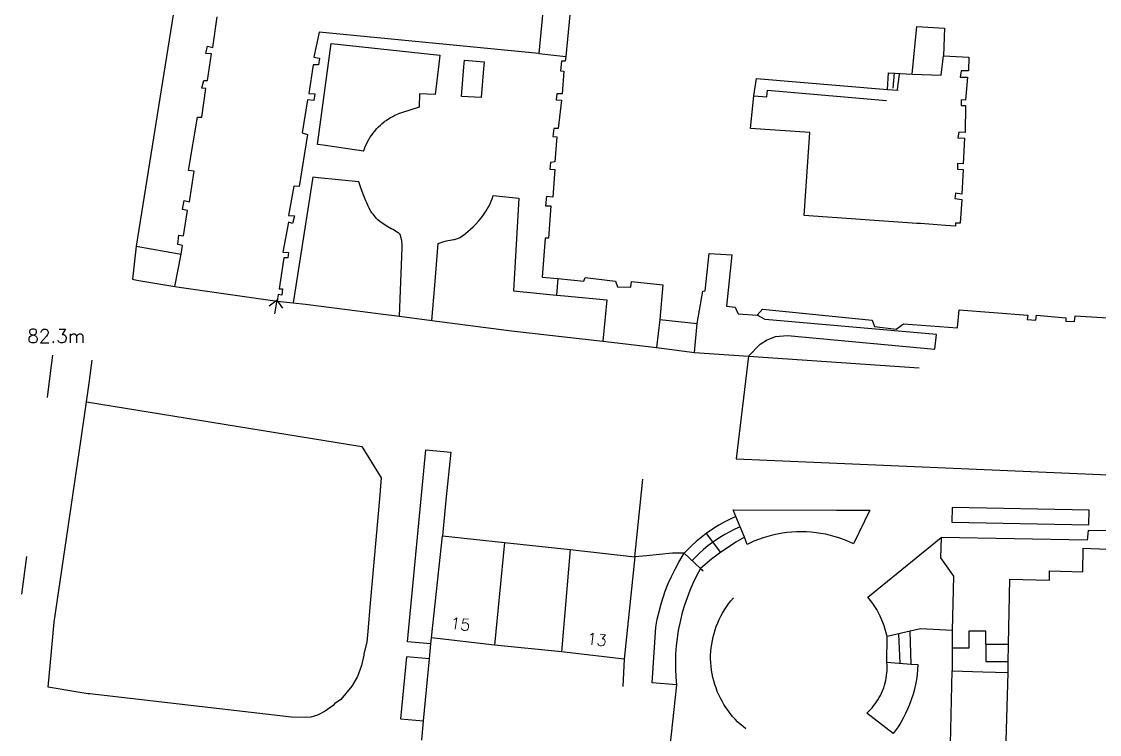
# Model space of a CAD drawing. Extents: x 427500 to 429848, y 434500 to 436505.
# Drawn here: x 429365.7 to 429477.5, y 434616.2 to 434690.1 of the extents above; entities that cross this region are included whole.
import ezdxf

# ---------------------------------------------------------------- set-up
doc = ezdxf.new("R2010")
doc.units = 0
doc.layers.add('LPTIP_Ex_Base', color=8, linetype='Continuous')
doc.styles.add('MtXpl_Romans', font='romans__.ttf')

msp = doc.modelspace()

# ---------------------------------------------------------------- linework, layer by layer
at = {"layer": 'LPTIP_Ex_Base', "color": 251, "true_color": 0x636466}
for p, q in [((429420.11, 434694.82), (429419.35, 434686.8)), ((429422.9, 434694.56), (429422.13, 434686.47)), ((429381.7, 434692.55), (429377.6, 434666.8)), ((429385.55, 434687.4), (429386, 434690.6)), ((429458.05, 434684.65), (429458.55, 434689.6)), ((429458.55, 434689.6), (429461.4, 434689.4)), ((429396.55, 434689), (429396, 434686.4)), ((429419.35, 434686.8), (429396.55, 434689)), ((429461.4, 434689.4), (429461.3, 434686.55)), ((429384.8, 434686.8), (429385, 434687.55)), ((429385, 434687.55), (429385.55, 434687.4)), ((429396.38, 434677.37), (429397.82, 434687.81)), ((429397.82, 434687.81), (429409.08, 434686.63)), ((429385.4, 434686.75), (429384.8, 434686.8)), ((429385, 434684), (429385.4, 434686.75)), ((429396, 434686.4), (429396.6, 434686.3)), ((429396.6, 434686.3), (429396.5, 434685.6)), ((429409.08, 434686.63), (429408.97, 434685.67)), ((429419.35, 434686.8), (429422.13, 434686.47)), ((429422.13, 434686.47), (429422.08, 434685.98)), ((429461.05, 434684.55), (429461.3, 434686.55)), ((429461.3, 434686.55), (429463.95, 434686.4)), ((429463.95, 434686.4), (429463.9, 434685)), ((429395.95, 434685.6), (429395.5, 434682.65)), ((429396.5, 434685.6), (429395.95, 434685.6)), ((429408.97, 434685.67), (429408.6, 434682.53)), ((429411.32, 434682.33), (429411.58, 434685.41)), ((429411.58, 434685.41), (429411.64, 434686.1)), ((429411.64, 434686.1), (429413.66, 434685.94)), ((429413.6, 434685.21), (429413.35, 434682.22)), ((429413.66, 434685.94), (429413.6, 434685.21)), ((429421.7, 434686), (429421.6, 434685)), ((429422.08, 434685.98), (429421.7, 434686)), ((429384.4, 434683.2), (429384.6, 434684)), ((429384.6, 434684), (429385, 434684)), ((429421.6, 434685), (429421.95, 434684.95)), ((429421.95, 434684.95), (429421.75, 434682.6)), ((429441.65, 434682.4), (429441.9, 434684.2)), ((429441.9, 434684.2), (429455.5, 434683.05)), ((429455.5, 434683.05), (429455.6, 434684.8)), ((429455.6, 434684.8), (429458.05, 434684.65)), ((429456.2, 434684.8), (429456.05, 434683.2)), ((429456.55, 434683.05), (429456.75, 434684.65)), ((429458.05, 434684.65), (429461.05, 434684.55)), ((429463.15, 434685), (429463.05, 434684.35)), ((429463.05, 434684.35), (429463.8, 434684.35)), ((429463.9, 434685), (429463.15, 434685)), ((429463.8, 434684.35), (429463.6, 434681.95)), ((429384.8, 434683.15), (429384.4, 434683.2)), ((429384.4, 434680.2), (429384.8, 434683.15)), ((429443, 434682.3), (429443.05, 434683)), ((429443.05, 434683), (429455.4, 434681.9)), ((429455.5, 434683.05), (429456.6, 434683)), ((429395.35, 434682), (429394.8, 434678.55)), ((429396, 434681.9), (429395.35, 434682)), ((429395.5, 434682.65), (429396.1, 434682.6)), ((429396.1, 434682.6), (429396, 434681.9)), ((429406.96, 434682.62), (429406.92, 434681.23)), ((429408.6, 434682.53), (429406.96, 434682.62)), ((429413.35, 434682.22), (429411.32, 434682.33)), ((429421.2, 434682.6), (429421.15, 434682)), ((429421.15, 434682), (429421.7, 434681.95)), ((429421.75, 434682.6), (429421.2, 434682.6)), ((429421.7, 434681.95), (429421.35, 434679)), ((429441.3, 434679), (429441.65, 434682.4)), ((429441.65, 434682.4), (429443, 434682.3)), ((429463.6, 434681.95), (429463.15, 434682)), ((429463.15, 434682), (429463.15, 434681.4)), ((429404.87, 434680.57), (429404.75, 434680.53)), ((429404.99, 434680.6), (429404.87, 434680.57)), ((429405.1, 434680.63), (429404.99, 434680.6)), ((429406.92, 434681.23), (429405.1, 434680.63)), ((429463.15, 434681.4), (429463.6, 434681.4)), ((429463.6, 434681.4), (429463.55, 434678.6)), ((429383, 434674.65), (429383.95, 434680.2)), ((429383.95, 434680.2), (429384.4, 434680.2)), ((429402.91, 434679.36), (429403.11, 434679.53)), ((429403.11, 434679.53), (429403.31, 434679.7)), ((429403.31, 434679.7), (429403.39, 434679.76)), ((429403.39, 434679.76), (429403.52, 434679.85)), ((429403.52, 434679.85), (429403.74, 434680)), ((429403.74, 434680), (429403.96, 434680.14)), ((429403.96, 434680.14), (429404.19, 434680.27)), ((429404.19, 434680.27), (429404.42, 434680.38)), ((429404.42, 434680.38), (429404.75, 434680.53)), ((429395.35, 434678.4), (429394.5, 434673)), ((429394.8, 434678.55), (429395.35, 434678.4)), ((429401.98, 434678.3), (429402.13, 434678.51)), ((429402.13, 434678.51), (429402.29, 434678.71)), ((429402.29, 434678.71), (429402.54, 434679)), ((429402.54, 434679), (429402.72, 434679.18)), ((429402.72, 434679.18), (429402.91, 434679.36)), ((429420.9, 434679), (429420.8, 434678.2)), ((429421.35, 434679), (429420.9, 434679)), ((429447.44, 434678.59), (429441.3, 434679)), ((429446.87, 434669.98), (429447.44, 434678.59)), ((429462.9, 434678.65), (429462.8, 434678.05)), ((429463.55, 434678.6), (429462.9, 434678.65)), ((429396.99, 434677.28), (429396.38, 434677.37)), ((429401.17, 434676.67), (429396.99, 434677.28)), ((429401.35, 434677.16), (429401.46, 434677.39)), ((429401.46, 434677.39), (429401.57, 434677.63)), ((429401.57, 434677.63), (429401.7, 434677.86)), ((429401.7, 434677.86), (429401.83, 434678.08)), ((429401.83, 434678.08), (429401.98, 434678.3)), ((429420.8, 434678.2), (429421.2, 434678.15)), ((429421.2, 434678.15), (429421, 434675.55)), ((429462.8, 434678.05), (429463.5, 434678)), ((429463.5, 434678), (429463.35, 434675.35)), ((429401.17, 434676.67), (429401.25, 434676.91)), ((429401.25, 434676.91), (429401.35, 434677.16)), ((429420.55, 434675.5), (429420.5, 434674.8)), ((429421, 434675.55), (429420.55, 434675.5)), ((429463.35, 434675.35), (429462.75, 434675.4)), ((429462.75, 434675.4), (429462.75, 434674.8)), ((429383.6, 434674.6), (429383, 434674.65)), ((429383.1, 434671.4), (429383.6, 434674.6)), ((429395.89, 434673.96), (429393.86, 434660.93)), ((429396.47, 434673.9), (429395.89, 434673.96)), ((429400.69, 434673.49), (429396.47, 434673.9)), ((429420.5, 434674.8), (429421, 434674.75)), ((429421, 434674.75), (429420.8, 434671.9)), ((429462.75, 434674.8), (429463.35, 434674.75)), ((429463.35, 434674.75), (429463.2, 434672.2)), ((429393.95, 434673.05), (429393.4, 434670)), ((429394.5, 434673), (429393.95, 434673.05)), ((429400.89, 434672.85), (429400.69, 434673.49)), ((429401.12, 434672.21), (429400.89, 434672.85)), ((429401.41, 434671.51), (429401.12, 434672.21)), ((429414.39, 434671.47), (429414.49, 434671.73)), ((429414.49, 434671.73), (429414.6, 434672.05)), ((429414.6, 434672.05), (429417.27, 434671.8)), ((429417.27, 434671.8), (429416.73, 434662.17)), ((429420.15, 434671.95), (429420.05, 434671)), ((429420.8, 434671.9), (429420.15, 434671.95)), ((429462.55, 434672.3), (429462.5, 434671.75)), ((429462.5, 434671.75), (429463.2, 434671.65)), ((429463.2, 434672.2), (429462.55, 434672.3)), ((429463.2, 434671.65), (429463.05, 434669.2)), ((429382.4, 434670.6), (429382.55, 434671.55)), ((429382.9, 434670.5), (429382.4, 434670.6)), ((429382.5, 434667.9), (429382.9, 434670.5)), ((429382.55, 434671.55), (429383.1, 434671.4)), ((429401.49, 434671.32), (429401.41, 434671.51)), ((429401.58, 434671.13), (429401.49, 434671.32)), ((429401.66, 434670.95), (429401.58, 434671.13)), ((429401.75, 434670.76), (429401.66, 434670.95)), ((429401.93, 434670.44), (429401.75, 434670.76)), ((429413.89, 434670.47), (429414.03, 434670.71)), ((429414.03, 434670.71), (429414.16, 434670.96)), ((429414.16, 434670.96), (429414.28, 434671.21)), ((429414.28, 434671.21), (429414.39, 434671.47)), ((429420.05, 434671), (429420.6, 434671)), ((429420.6, 434671), (429420.35, 434667.65)), ((429393.4, 434670), (429394, 434669.95)), ((429394, 434669.95), (429393.8, 434669.15)), ((429402.03, 434670.28), (429401.93, 434670.44)), ((429402.15, 434670.13), (429402.03, 434670.28)), ((429402.27, 434669.98), (429402.15, 434670.13)), ((429402.39, 434669.83), (429402.27, 434669.98)), ((429402.52, 434669.69), (429402.39, 434669.83)), ((429402.66, 434669.56), (429402.52, 434669.69)), ((429402.85, 434669.38), (429402.66, 434669.56)), ((429403.2, 434669.12), (429402.85, 434669.38)), ((429412.8, 434669.09), (429413.09, 434669.39)), ((429413.09, 434669.39), (429413.27, 434669.61)), ((429413.27, 434669.61), (429413.44, 434669.83)), ((429413.44, 434669.83), (429413.61, 434670.05)), ((429413.61, 434670.05), (429413.89, 434670.47)), ((429458.55, 434669.17), (429446.87, 434669.98)), ((429393.4, 434669.3), (429392.8, 434666.2)), ((429393.8, 434669.15), (429393.4, 434669.3)), ((429403.67, 434668.82), (429403.2, 434669.12)), ((429403.85, 434668.72), (429403.67, 434668.82)), ((429404.04, 434668.62), (429403.85, 434668.72)), ((429404.23, 434668.53), (429404.04, 434668.62)), ((429404.49, 434668.37), (429404.23, 434668.53)), ((429404.52, 434668.35), (429404.49, 434668.37)), ((429404.55, 434668.33), (429404.52, 434668.35)), ((429404.59, 434668.31), (429404.55, 434668.33)), ((429404.62, 434668.29), (429404.59, 434668.31)), ((429404.66, 434668.27), (429404.62, 434668.29)), ((429404.69, 434668.24), (429404.66, 434668.27)), ((429404.72, 434668.22), (429404.69, 434668.24)), ((429411.53, 434667.94), (429411.97, 434668.32)), ((429411.97, 434668.32), (429412.26, 434668.56)), ((429412.26, 434668.56), (429412.53, 434668.82)), ((429412.53, 434668.82), (429412.8, 434669.09)), ((429458.91, 434669.15), (429458.55, 434669.17)), ((429461.5, 434668.97), (429458.91, 434669.15)), ((429462.55, 434668.9), (429461.5, 434668.97)), ((429463.05, 434669.2), (429462.55, 434669.2)), ((429462.55, 434669.2), (429462.55, 434668.9)), ((429381.9, 434667), (429382, 434667.95)), ((429382, 434667.95), (429382.5, 434667.9)), ((429404.76, 434668.2), (429404.72, 434668.22)), ((429404.79, 434668.18), (429404.76, 434668.2)), ((429404.82, 434668.16), (429404.79, 434668.18)), ((429404.85, 434668.13), (429404.82, 434668.16)), ((429404.88, 434668.1), (429404.85, 434668.13)), ((429404.9, 434668.08), (429404.88, 434668.1)), ((429404.95, 434668.02), (429404.9, 434668.08)), ((429405.01, 434667.91), (429404.95, 434668.02)), ((429405.04, 434667.79), (429405.01, 434667.91)), ((429405.07, 434667.67), (429405.04, 434667.79)), ((429405.1, 434667.51), (429405.07, 434667.67)), ((429405.13, 434667.39), (429405.1, 434667.51)), ((429405.15, 434667.26), (429405.13, 434667.39)), ((429405.16, 434667.14), (429405.15, 434667.26)), ((429405.17, 434667.01), (429405.16, 434667.14)), ((429408.92, 434667.08), (429409.11, 434667.16)), ((429409.11, 434667.16), (429409.3, 434667.23)), ((429409.3, 434667.23), (429409.64, 434667.34)), ((429409.64, 434667.34), (429409.89, 434667.39)), ((429409.89, 434667.39), (429410.15, 434667.43)), ((429410.15, 434667.43), (429410.5, 434667.49)), ((429410.5, 434667.49), (429410.6, 434667.52)), ((429410.6, 434667.52), (429410.7, 434667.54)), ((429410.7, 434667.54), (429410.8, 434667.57)), ((429410.8, 434667.57), (429410.9, 434667.6)), ((429410.9, 434667.6), (429411, 434667.64)), ((429411, 434667.64), (429411.16, 434667.7)), ((429411.16, 434667.7), (429411.53, 434667.94)), ((429420, 434667.65), (429419.7, 434663.6)), ((429420.35, 434667.65), (429420, 434667.65)), ((429377.6, 434666.8), (429377.2, 434663.4)), ((429377.6, 434666.8), (429382.25, 434666)), ((429382.4, 434666.9), (429381.9, 434667)), ((429382.25, 434666), (429382.4, 434666.9)), ((429392.8, 434666.2), (429393.4, 434666.15)), ((429393.4, 434666.15), (429393.3, 434665.6)), ((429404.9, 434659.55), (429405.16, 434666.65)), ((429405.16, 434666.65), (429405.17, 434666.89)), ((429405.17, 434666.89), (429405.17, 434667.01)), ((429408.56, 434662.74), (429408.92, 434667.08)), ((429436.6, 434662.2), (429437, 434666.05)), ((429437, 434666.05), (429439.35, 434665.9)), ((429381.6, 434662.65), (429382.25, 434666)), ((429392.9, 434665.6), (429392.4, 434662.4)), ((429393.3, 434665.6), (429392.9, 434665.6)), ((429439.35, 434665.9), (429438.8, 434660.6)), ((429377.2, 434663.4), (429377.65, 434663.3)), ((429377.65, 434663.3), (429381.6, 434662.65)), ((429408.25, 434659.1), (429408.56, 434662.74)), ((429419.7, 434663.6), (429421.33, 434663.45)), ((429421.33, 434663.45), (429421.17, 434661.75)), ((429421.33, 434663.45), (429424, 434663.2)), ((429424, 434663.2), (429424.15, 434663.55)), ((429424.15, 434663.55), (429427.3, 434663.2)), ((429427.3, 434663.2), (429427.5, 434662.6)), ((429428.9, 434662.55), (429428.95, 434663.15)), ((429428.95, 434663.15), (429432.2, 434662.8)), ((429432.2, 434662.8), (429431.9, 434659.2)), ((429381.6, 434662.65), (429381.8, 434662.6)), ((429381.8, 434662.6), (429392.2, 434661.1)), ((429392.3, 434661.8), (429392.2, 434661.1)), ((429392.7, 434661.75), (429392.3, 434661.8)), ((429392.4, 434662.4), (429392.75, 434662.4)), ((429392.75, 434662.4), (429392.7, 434661.75)), ((429416.73, 434662.17), (429421.17, 434661.75)), ((429421.17, 434661.75), (429422.01, 434661.67)), ((429422.01, 434661.67), (429426.38, 434661.26)), ((429427.5, 434662.6), (429428.9, 434662.55)), ((429435.75, 434658.8), (429436.35, 434662.15)), ((429436.35, 434662.15), (429436.6, 434662.2)), ((429392.2, 434661.1), (429393.86, 434660.93)), ((429393.86, 434660.93), (429395.15, 434660.8)), ((429395.15, 434660.8), (429401.9, 434659.95)), ((429426.38, 434661.26), (429426.21, 434659.45)), ((429438.8, 434660.6), (429439.7, 434660.5)), ((429439.7, 434660.5), (429439.8, 434660.25)), ((429401.9, 434659.95), (429402.94, 434659.81)), ((429402.94, 434659.81), (429404.9, 434659.55)), ((429404.9, 434659.55), (429408.25, 434659.1)), ((429426.21, 434659.45), (429425.98, 434656.97)), ((429439.8, 434660.25), (429440, 434659.8)), ((429440, 434659.8), (429442, 434659.65)), ((429442, 434659.65), (429442.55, 434660.3)), ((429442.83, 434659.2), (429442, 434659.65)), ((429442.55, 434660.3), (429453.9, 434659.15)), ((429462.75, 434658.35), (429462.95, 434660.2)), ((429462.95, 434660.2), (429470.05, 434659.65)), ((429470.05, 434659.65), (429470, 434659.2)), ((429470.9, 434659.15), (429470.95, 434659.65)), ((429470.95, 434659.65), (429474, 434659.4)), ((429474, 434659.4), (429474, 434659.05)), ((429474.9, 434659), (429474.95, 434659.6)), ((429474.95, 434659.6), (429481.9, 434659.15)), ((429408.25, 434659.1), (429416.5, 434658.05)), ((429431.9, 434659.2), (429431.55, 434656.3)), ((429431.9, 434659.2), (429435.75, 434658.8)), ((429435.5, 434655.8), (429435.75, 434658.8)), ((429460.59, 434657.66), (429442.83, 434659.2)), ((429453.9, 434659.15), (429454.15, 434658.5)), ((429454.15, 434658.5), (429456.4, 434658.2)), ((429456.4, 434658.2), (429457.15, 434658.75)), ((429457.15, 434658.75), (429462.75, 434658.35)), ((429470, 434659.2), (429470.9, 434659.15)), ((429474, 434659.05), (429474.9, 434659)), ((429416.5, 434658.05), (429425.98, 434656.97)), ((429442.29, 434656.64), (429442.95, 434657.07)), ((429442.95, 434657.07), (429443.87, 434657.45)), ((429443.87, 434657.45), (429445.13, 434657.57)), ((429445.13, 434657.57), (429460.42, 434656.14)), ((429460.42, 434656.14), (429460.59, 434657.66)), ((429425.98, 434656.97), (429427.45, 434656.8)), ((429427.45, 434656.8), (429431.55, 434656.3)), ((429431.55, 434656.3), (429435.5, 434655.8)), ((429441.1, 434655.4), (429442.29, 434656.64)), ((429368.92, 434655.53), (429368.68, 434653.66)), ((429372.7, 434652.61), (429373.01, 434654.98)), ((429435.5, 434655.8), (429441.1, 434655.4)), ((429441.1, 434655.4), (429439.8, 434644.75)), ((429441.1, 434655.4), (429458.8, 434654.2)), ((429368.68, 434653.66), (429368.34, 434651.14)), ((429372.44, 434650.67), (429372.7, 434652.61)), ((429371.84, 434646.61), (429372.44, 434650.67)), ((429372.44, 434650.67), (429401, 434646.05)), ((429369.08, 434627.82), (429371.84, 434646.61)), ((429401, 434646.05), (429403, 434642.8)), ((429405.73, 434625.8), (429407.61, 434645.7)), ((429407.61, 434645.7), (429410.21, 434645.45)), ((429410.21, 434645.45), (429409.71, 434640.47)), ((429439.8, 434644.75), (429481.15, 434643)), ((429403, 434642.8), (429402.81, 434640.61)), ((429429.85, 434639.96), (429430.12, 434642.65)), ((429402.81, 434640.61), (429401.9, 434630.2)), ((429409.71, 434640.47), (429409.35, 434636.8)), ((429429.3, 434634.6), (429429.85, 434639.96)), ((429439.77, 434638.79), (429439.49, 434639.48)), ((429439.49, 434639.48), (429450.23, 434639.45)), ((429450.23, 434639.45), (429453.68, 434639.44)), ((429453.68, 434639.44), (429451.97, 434635.95)), ((429462.2, 434639.72), (429462.17, 434638.2)), ((429476.41, 434639.43), (429462.2, 434639.72)), ((429476.38, 434637.91), (429476.41, 434639.43)), ((429438.58, 434638.21), (429438.01, 434637.88)), ((429439.17, 434638.51), (429438.58, 434638.21)), ((429439.77, 434638.79), (429439.17, 434638.51)), ((429440.66, 434636.63), (429439.77, 434638.79)), ((429462.17, 434638.2), (429476.38, 434637.91)), ((429436.7, 434637.01), (429436.17, 434636.6)), ((429437.45, 434637.53), (429436.7, 434637.01)), ((429436.7, 434637.01), (429438.2, 434635.07)), ((429438.01, 434637.88), (429437.45, 434637.53)), ((429439.15, 434637.21), (429438.63, 434636.92)), ((429439.68, 434637.47), (429439.15, 434637.21)), ((429440.22, 434637.71), (429439.68, 434637.47)), ((429444.07, 434636.97), (429443.57, 434636.86)), ((429444.57, 434637.06), (429444.07, 434636.97)), ((429445.07, 434637.13), (429444.57, 434637.06)), ((429445.57, 434637.18), (429445.07, 434637.13)), ((429446.08, 434637.21), (429445.57, 434637.18)), ((429447.09, 434637.2), (429446.08, 434637.21)), ((429447.59, 434637.17), (429447.09, 434637.2)), ((429448.1, 434637.11), (429447.59, 434637.17)), ((429448.6, 434637.04), (429448.1, 434637.11)), ((429449.1, 434636.94), (429448.6, 434637.04)), ((429476.3, 434637.35), (429476.2, 434636.35)), ((429486.6, 434637.15), (429476.3, 434637.35)), ((429408.2, 434626.2), (429409.35, 434636.8)), ((429409.35, 434636.8), (429415.8, 434636.1)), ((429415.8, 434636.1), (429414.75, 434625.45)), ((429415.8, 434636.1), (429422.6, 434635.35)), ((429435.67, 434636.18), (429435.18, 434635.73)), ((429436.17, 434636.6), (429435.67, 434636.18)), ((429437.35, 434636.09), (429436.88, 434635.73)), ((429438.12, 434636.61), (429437.35, 434636.09)), ((429438.63, 434636.92), (429438.12, 434636.61)), ((429439.77, 434636.12), (429438.2, 434635.07)), ((429440.66, 434636.63), (429439.77, 434636.12)), ((429440.96, 434635.9), (429440.66, 434636.63)), ((429441.65, 434636.22), (429440.96, 434635.9)), ((429442.12, 434636.41), (429441.65, 434636.22)), ((429442.6, 434636.58), (429442.12, 434636.41)), ((429443.08, 434636.73), (429442.6, 434636.58)), ((429443.57, 434636.86), (429443.08, 434636.73)), ((429449.59, 434636.83), (429449.1, 434636.94)), ((429450.08, 434636.69), (429449.59, 434636.83)), ((429450.23, 434636.64), (429450.08, 434636.69)), ((429450.57, 434636.54), (429450.23, 434636.64)), ((429451.04, 434636.36), (429450.57, 434636.54)), ((429451.51, 434636.17), (429451.04, 434636.36)), ((429451.97, 434635.95), (429451.51, 434636.17)), ((429453.46, 434630.44), (429461.05, 434636.6)), ((429461.05, 434636.6), (429461, 434634.5)), ((429476.2, 434636.35), (429461.05, 434636.6)), ((429422.6, 434635.35), (429421.7, 434624.75)), ((429422.6, 434635.35), (429429.3, 434634.6)), ((429430.52, 434634.72), (429429.3, 434634.6)), ((429431.84, 434634.85), (429430.52, 434634.72)), ((429433.22, 434634.98), (429431.84, 434634.85)), ((429434.43, 434634.98), (429433.22, 434634.98)), ((429433.87, 434634.05), (429434.43, 434634.98)), ((429435.18, 434635.73), (429434.43, 434634.98)), ((429434.43, 434634.98), (429436.12, 434633.4)), ((429435.98, 434634.96), (429435.24, 434634.22)), ((429436.42, 434635.35), (429435.98, 434634.96)), ((429436.88, 434635.73), (429436.42, 434635.35)), ((429438.07, 434634.98), (429437.26, 434634.36)), ((429438.2, 434635.07), (429438.07, 434634.98)), ((429475.75, 434633.05), (429475.8, 434635.5)), ((429475.8, 434635.5), (429494.7, 434634.8)), ((429366.2, 434634.65), (429365.7, 434630.75)), ((429429.3, 434634.6), (429428.2, 434624)), ((429433.47, 434633.32), (429433.87, 434634.05)), ((429437.26, 434634.36), (429436.12, 434633.4)), ((429461, 434634.5), (429462.35, 434632.6)), ((429432.77, 434631.83), (429433.1, 434632.58)), ((429433.1, 434632.58), (429433.47, 434633.32)), ((429435.67, 434632.57), (429435.32, 434631.85)), ((429436.12, 434633.4), (429435.67, 434632.57)), ((429436.12, 434633.4), (429436.39, 434633.15)), ((429462.35, 434632.6), (429462.21, 434626.96)), ((429472.3, 434632.2), (429472.3, 434633.15)), ((429472.3, 434633.15), (429475.75, 434633.05)), ((429432.46, 434631.05), (429432.77, 434631.83)), ((429435.32, 434631.85), (429435, 434631.11)), ((429468.05, 434625.55), (429468.2, 434632.3)), ((429468.2, 434632.3), (429472.3, 434632.2)), ((429432.03, 434629.75), (429432.46, 434631.05)), ((429434.71, 434630.35), (429434.44, 434629.59)), ((429435, 434631.11), (429434.71, 434630.35)), ((429439.25, 434630.04), (429439.53, 434630.36)), ((429453.74, 434630.09), (429453.46, 434630.44)), ((429401.9, 434630.2), (429401.6, 434626.9)), ((429431.81, 434628.95), (429432.03, 434629.75)), ((429434.44, 434629.59), (429434.21, 434628.82)), ((429438.59, 434629.11), (429438.8, 434629.43)), ((429438.8, 434629.43), (429439.02, 434629.74)), ((429439.02, 434629.74), (429439.25, 434630.04)), ((429453.97, 434629.78), (429453.74, 434630.09)), ((429454.18, 434629.46), (429453.97, 434629.78)), ((429454.38, 434629.13), (429454.18, 434629.46)), ((429454.56, 434628.8), (429454.38, 434629.13)), ((429431.47, 434627.33), (429431.62, 434628.14)), ((429431.62, 434628.14), (429431.81, 434628.95)), ((429434.02, 434628.03), (429433.8, 434626.97)), ((429434.21, 434628.82), (429434.02, 434628.03)), ((429437.89, 434627.75), (429438.04, 434628.1)), ((429438.04, 434628.1), (429438.21, 434628.45)), ((429438.21, 434628.45), (429438.39, 434628.78)), ((429438.39, 434628.78), (429438.59, 434629.11)), ((429454.73, 434628.46), (429454.56, 434628.8)), ((429455.02, 434627.8), (429454.73, 434628.46)), ((429368.81, 434624.8), (429369.08, 434627.82)), ((429401.6, 434626.9), (429401.5, 434625.75)), ((429431.08, 434621.53), (429431.47, 434627.33)), ((429433.8, 434626.97), (429433.68, 434626.17)), ((429437.51, 434626.67), (429437.62, 434627.04)), ((429437.62, 434627.04), (429437.75, 434627.4)), ((429437.75, 434627.4), (429437.89, 434627.75)), ((429455.15, 434627.44), (429455.02, 434627.8)), ((429455.26, 434627.08), (429455.15, 434627.44)), ((429455.36, 434626.71), (429455.26, 434627.08)), ((429457.84, 434626.89), (429455.45, 434626.33)), ((429458.91, 434627.15), (429457.84, 434626.89)), ((429457.94, 434623.49), (429457.84, 434626.89)), ((429462.21, 434626.96), (429458.91, 434627.15)), ((429462.21, 434626.96), (429462.2, 434626.6)), ((429465.7, 434626.9), (429463.94, 434626.9)), ((429463.94, 434626.9), (429463.94, 434626.33)), ((429465.7, 434626.3), (429465.7, 434626.9)), ((429408.14, 434625.57), (429405.73, 434625.8)), ((429408.14, 434625.57), (429408.2, 434626.2)), ((429414.75, 434625.45), (429408.2, 434626.2)), ((429433.68, 434626.17), (429433.59, 434625.37)), ((429437.27, 434625.56), (429437.34, 434625.93)), ((429437.34, 434625.93), (429437.42, 434626.31)), ((429437.42, 434626.31), (429437.51, 434626.67)), ((429455.45, 434626.33), (429455.36, 434626.71)), ((429455.43, 434623.67), (429455.45, 434626.33)), ((429456.64, 434626.61), (429456.79, 434623.57)), ((429462.2, 434626.6), (429462.2, 434626.35)), ((429462.2, 434626.35), (429462.2, 434625.13)), ((429463.94, 434626.33), (429463.94, 434625.13)), ((429465.7, 434625.55), (429465.7, 434626.3)), ((429368.47, 434621.09), (429368.81, 434624.8)), ((429401.5, 434625.75), (429401.2, 434624.55)), ((429407.99, 434624.02), (429408.14, 434625.57)), ((429421.7, 434624.75), (429414.75, 434625.45)), ((429428.2, 434624), (429421.7, 434624.75)), ((429433.59, 434625.37), (429433.53, 434624.56)), ((429437.16, 434624.42), (429437.18, 434624.8)), ((429437.18, 434624.8), (429437.22, 434625.18)), ((429437.22, 434625.18), (429437.27, 434625.56)), ((429463.94, 434625.13), (429462.2, 434625.13)), ((429462.2, 434625.13), (429462.2, 434622.8)), ((429465.7, 434625.55), (429465.7, 434623.75)), ((429465.7, 434625.55), (429468.05, 434625.55)), ((429468, 434623.75), (429468.05, 434625.4)), ((429468.05, 434625.4), (429468.05, 434625.55)), ((429401.2, 434624.4), (429400.95, 434623.35)), ((429401.2, 434624.55), (429401.2, 434624.4)), ((429405.61, 434624.24), (429405.01, 434617.82)), ((429407.99, 434624.02), (429405.61, 434624.24)), ((429407.39, 434617.6), (429407.99, 434624.02)), ((429428.2, 434624), (429428.05, 434621.15)), ((429433.53, 434624.56), (429433.51, 434623.76)), ((429433.51, 434623.76), (429433.51, 434622.95)), ((429437.16, 434624.04), (429437.16, 434624.42)), ((429437.17, 434623.66), (429437.16, 434624.04)), ((429437.2, 434623.23), (429437.17, 434623.66)), ((429455.43, 434623.67), (429457.94, 434623.49)), ((429455.45, 434623.35), (429455.43, 434623.67)), ((429465.7, 434623.75), (429465.78, 434623.75)), ((429465.78, 434623.75), (429468, 434623.75)), ((429468, 434622.6), (429468, 434623.75)), ((429400.95, 434623.35), (429400.55, 434622.2)), ((429433.51, 434622.95), (429433.55, 434622.14)), ((429437.25, 434622.85), (429437.2, 434623.23)), ((429437.31, 434622.48), (429437.25, 434622.85)), ((429437.39, 434622.11), (429437.31, 434622.48)), ((429455.4, 434622.31), (429455.43, 434622.57)), ((429455.43, 434622.57), (429455.45, 434622.83)), ((429455.45, 434623.09), (429455.45, 434623.35)), ((429455.45, 434622.83), (429455.45, 434623.09)), ((429457.94, 434623.49), (429458.66, 434623.44)), ((429458.63, 434622.92), (429458.58, 434622.4)), ((429458.66, 434623.44), (429458.63, 434622.92)), ((429462, 434613.55), (429462.2, 434622.8)), ((429462.2, 434622.8), (429465.4, 434622.7)), ((429465.4, 434622.7), (429468, 434622.6)), ((429467.8, 434615.5), (429468, 434622.6)), ((429400.55, 434622.2), (429399.95, 434621.2)), ((429433.63, 434621.34), (429431.08, 434621.53)), ((429433.63, 434621.34), (429432.7, 434612.9)), ((429433.55, 434622.14), (429433.63, 434621.34)), ((429437.48, 434621.74), (429437.39, 434622.11)), ((429437.59, 434621.37), (429437.48, 434621.74)), ((429437.72, 434621.01), (429437.59, 434621.37)), ((429455.19, 434621.29), (429455.26, 434621.54)), ((429455.26, 434621.54), (429455.32, 434621.8)), ((429455.32, 434621.8), (429455.37, 434622.05)), ((429455.37, 434622.05), (429455.4, 434622.31)), ((429458.41, 434621.38), (429458.29, 434620.87)), ((429458.5, 434621.89), (429458.41, 434621.38)), ((429458.58, 434622.4), (429458.5, 434621.89)), ((429371.53, 434620.59), (429368.47, 434621.09)), ((429372.61, 434620.42), (429371.53, 434620.59)), ((429372.78, 434620.41), (429372.61, 434620.42)), ((429393.7, 434618), (429372.78, 434620.41)), ((429399.95, 434621.2), (429398.8, 434619.8)), ((429437.85, 434620.66), (429437.72, 434621.01)), ((429438.01, 434620.31), (429437.85, 434620.66)), ((429438.17, 434619.96), (429438.01, 434620.31)), ((429454.64, 434620.01), (429454.77, 434620.24)), ((429454.77, 434620.24), (429454.88, 434620.47)), ((429454.88, 434620.47), (429454.98, 434620.71)), ((429454.98, 434620.71), (429455.11, 434621.04)), ((429455.11, 434621.04), (429455.19, 434621.29)), ((429458.16, 434620.36), (429457.97, 434619.79)), ((429458.29, 434620.87), (429458.16, 434620.36)), ((429398, 434619.2), (429397.2, 434618.6)), ((429398.15, 434619.35), (429398, 434619.2)), ((429398.8, 434619.8), (429398.15, 434619.35)), ((429438.35, 434619.63), (429438.17, 434619.96)), ((429438.54, 434619.3), (429438.35, 434619.63)), ((429438.75, 434618.98), (429438.54, 434619.3)), ((429453.9, 434618.95), (429454.06, 434619.15)), ((429454.06, 434619.15), (429454.22, 434619.35)), ((429454.22, 434619.35), (429454.37, 434619.57)), ((429454.37, 434619.57), (429454.51, 434619.79)), ((429454.51, 434619.79), (429454.64, 434620.01)), ((429457.79, 434619.3), (429457.59, 434618.82)), ((429457.97, 434619.79), (429457.79, 434619.3)), ((429395.15, 434617.95), (429393.7, 434618)), ((429395.7, 434618), (429395.15, 434617.95)), ((429396.4, 434618.2), (429395.7, 434618)), ((429397.2, 434618.6), (429396.4, 434618.2)), ((429438.97, 434618.66), (429438.75, 434618.98)), ((429439.2, 434618.36), (429438.97, 434618.66)), ((429439.44, 434618.07), (429439.2, 434618.36)), ((429439.69, 434617.78), (429439.44, 434618.07)), ((429453.35, 434618.39), (429453.54, 434618.57)), ((429456.1, 434616.28), (429453.35, 434618.39)), ((429453.54, 434618.57), (429453.72, 434618.75)), ((429453.72, 434618.75), (429453.9, 434618.95)), ((429457.37, 434618.35), (429457.13, 434617.89)), ((429457.59, 434618.82), (429457.37, 434618.35)), ((429405.01, 434617.82), (429407.39, 434617.6)), ((429407.2, 434615.6), (429407.39, 434617.6)), ((429439.96, 434617.51), (429439.69, 434617.78)), ((429440.23, 434617.25), (429439.96, 434617.51)), ((429440.52, 434617), (429440.23, 434617.25)), ((429440.82, 434616.76), (429440.52, 434617)), ((429456.6, 434616.99), (429456.1, 434616.28)), ((429456.87, 434617.43), (429456.6, 434616.99)), ((429457.13, 434617.89), (429456.87, 434617.43))]:
    msp.add_line(p, q, dxfattribs=at)
for points in [[(429392.79, 434660.39), (429392.2, 434661.2), (429391.39, 434660.61)], [(429391.98, 434659.8), (429392.2, 434661.2)]]:
    msp.add_lwpolyline(points, dxfattribs=at)

# ---------------------------------------------------------------- texts
at = {"layer": 'LPTIP_Ex_Base', "color": 251, "true_color": 0x636466, "style": 'MtXpl_Romans'}
msp.add_text('82.3m', height=1.4, dxfattribs=at).set_placement((429366.3, 434656.8))
for s, rotation, p in [('15', 353, (429410.12, 434627.16)), ('13', 352.7, (429424.27, 434625.57))]:
    msp.add_text(s, height=1.2, rotation=rotation, dxfattribs=at).set_placement(p)

doc.saveas('drawing.dxf')
